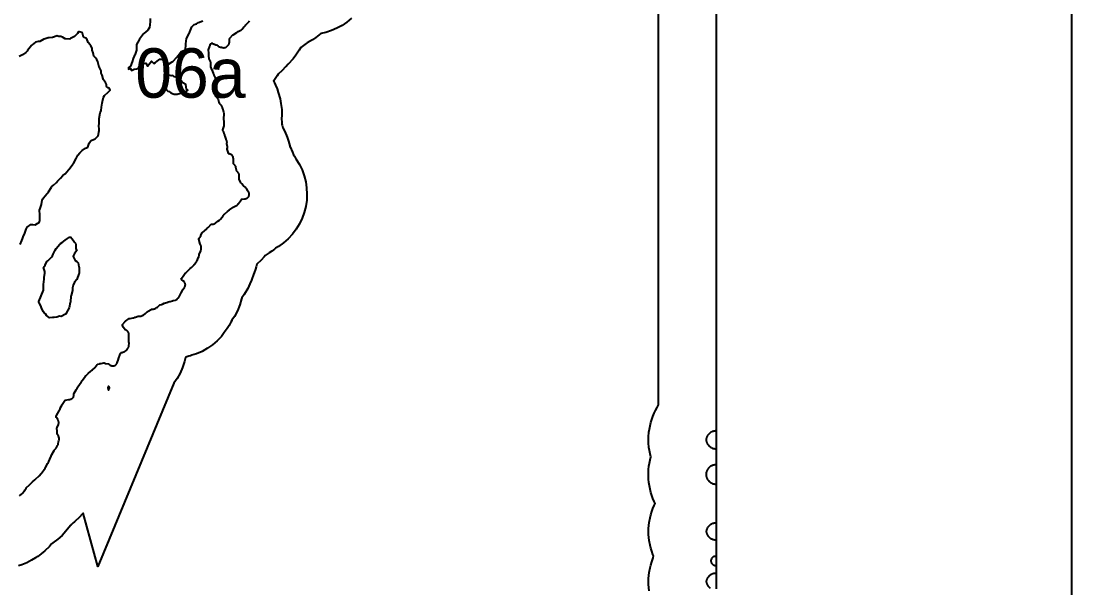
# Model space of a CAD drawing. Header units: millimetres. Extents: x 0 to 600, y 0 to 900.
# Drawn here: x 472.4 to 600, y 128.4 to 197.2 of the extents above; entities that cross this region are included whole.
import ezdxf
from ezdxf.enums import TextEntityAlignment as Align

# ---------------------------------------------------------------- set-up
doc = ezdxf.new("R2010")
doc.units = ezdxf.units.MM
for name, color, linetype in [('CORTE', 1, 'Continuous'), ('GRABADO', 5, 'Continuous'), ('HOJA', 8, 'Continuous')]:
    doc.layers.add(name, color=color, linetype=linetype)

msp = doc.modelspace()

# ---------------------------------------------------------------- linework, layer by layer
at = {"layer": 'CORTE'}
for points in [[(556.82, 368.69), (556.82, 137.13), (556.82, 136.65), (556.82, 132.47), (556.82, 129.41), (556.82, 128.27)], [(548.68, 128.05), (548.6, 128.79), (548.6, 129.53), (548.68, 130.27), (548.79, 130.83), (548.87, 131.17), (548.99, 131.55), (549.12, 131.93), (549.17, 132.04), (549.17, 132.05), (549.19, 132.3), (549.12, 132.46), (548.99, 132.84), (548.87, 133.23), (548.79, 133.58), (548.67, 134.14), (548.6, 134.87), (548.6, 135.62), (548.67, 136.35), (548.79, 136.91), (548.87, 137.26), (548.99, 137.65), (549.12, 138.03), (549.28, 138.4), (549.39, 138.63), (549.28, 138.86), (549.12, 139.23), (548.99, 139.61), (548.87, 139.99), (548.78, 140.38), (548.7, 140.77), (548.64, 141.17), (548.6, 141.57), (548.58, 141.96), (548.58, 142.36), (548.6, 142.75), (548.64, 143.15), (548.7, 143.55), (548.78, 143.94), (548.87, 144.31), (548.78, 144.67), (548.7, 145.06), (548.64, 145.42), (548.59, 145.99), (548.59, 146.73), (548.64, 147.3), (548.7, 147.66), (548.78, 148.06), (548.87, 148.45), (548.99, 148.83), (549.12, 149.21), (549.28, 149.58), (549.45, 149.94), (549.64, 150.29), (549.82, 150.61), (549.82, 154.18), (549.82, 159.11), (549.82, 159.69), (549.82, 242.72)], [(512.54, 197.53), (511.99, 197.07), (511.39, 196.66), (510.77, 196.31), (510.11, 196.02), (509.42, 195.8), (508.8, 195.66), (508.21, 195.2), (507.79, 194.9), (507.17, 194.53), (507.04, 194.47), (506.7, 194.21), (506.37, 193.99), (506.19, 193.65), (505.8, 193.05), (505.45, 192.62), (504.86, 191.94), (504.56, 191.64), (504.54, 191.61), (504.13, 191.17), (503.63, 190.73), (503.52, 190.53), (503.11, 189.95), (503.08, 189.92), (503.2, 189.67), (503.33, 189.39), (503.5, 188.95), (503.65, 188.51), (503.86, 187.76), (503.98, 187.2), (504.07, 186.45), (504.08, 185.87), (504.07, 185.69), (504.06, 185.39), (504.09, 184.84), (504.09, 184.69), (504.14, 184.54), (504.22, 184.22), (504.45, 183.8), (504.74, 183.1), (504.89, 182.61), (505.05, 182.03), (505.07, 181.92), (505.08, 181.91), (505.37, 181.27), (505.48, 180.96), (505.6, 180.8), (505.8, 180.46), (506.22, 179.78), (506.54, 179.11), (506.79, 178.41), (506.98, 177.68), (507.09, 176.93), (507.13, 176.18), (507.1, 175.43), (506.98, 174.68), (506.8, 173.95), (506.54, 173.25), (506.22, 172.57), (505.82, 171.92), (505.37, 171.32), (504.86, 170.77), (504.3, 170.27), (503.69, 169.83), (503.31, 169.61), (503.18, 169.5), (502.88, 169.27), (502.56, 169.04), (502.19, 168.81), (502.07, 168.73), (501.95, 168.59), (501.56, 168.15), (501.06, 167.7), (500.97, 167.37), (500.87, 167.07), (500.62, 166.32), (500.5, 165.98), (500.4, 165.75), (500.21, 165.28), (499.94, 164.71), (499.52, 164.02), (499.21, 163.61), (499.18, 163.48), (498.98, 162.74), (498.69, 162.03), (498.34, 161.35), (498.03, 160.89), (498, 160.84), (497.9, 160.65), (497.69, 160.25), (497.44, 159.87), (497.09, 159.37), (496.74, 158.92), (496.22, 158.38), (495.66, 157.89), (495.05, 157.47), (494.4, 157.1), (493.72, 156.8), (493.17, 156.62), (493, 156.57), (492.81, 156.51), (492.53, 156.44), (492.48, 156.41), (492.37, 156.34), (492.26, 155.85), (492.03, 155.14), (491.74, 154.46), (491.37, 153.8), (490.98, 153.24), (481.75, 130.98), (479.95, 137.45), (479.85, 137.34), (479.5, 136.97), (478.96, 136.47), (478.91, 136.42), (478.77, 136.29), (478.51, 136.06), (478.48, 136.04), (478.42, 135.95), (477.87, 135.27), (477.4, 134.76), (476.88, 134.31), (476.28, 133.86), (476.14, 133.76), (475.86, 133.43), (475.31, 132.89), (474.85, 132.51), (474.45, 132.22), (474.17, 132.04), (473.7, 131.75), (473.12, 131.45), (472.51, 131.21), (472.12, 131.08)], [(488.1, 197.51), (488.09, 197.12), (488.04, 196.73), (488.03, 196.41), (487.8, 196.06), (487.32, 195.69), (487.28, 195.62), (486.82, 195), (486.76, 194.92), (486.43, 194.33), (486.44, 193.92), (486.45, 193.64), (486.24, 193.05), (486.17, 192.93), (486.03, 192.66), (485.91, 192.24), (485.71, 191.7), (485.47, 191.53), (485.47, 191.35), (485.68, 191.45), (485.83, 191.18), (486.15, 191.33), (486.47, 191.37), (486.65, 191.44), (486.78, 191.62), (487.18, 192.02), (487.58, 192.08), (487.76, 191.71), (488.25, 192.3), (488.56, 192.05), (488.74, 192.16), (488.94, 192.33), (489.29, 192.58), (489.48, 192.55), (489.83, 192.44), (489.95, 192.47), (490.09, 192.3), (490.17, 192.01), (490.34, 191.97), (490.76, 192.23), (490.83, 192.29), (490.89, 192.33), (491.34, 192.8), (491.48, 193.01), (491.88, 193.48), (492.37, 193.71), (492.43, 194.35), (492.42, 194.42), (492.5, 195.07), (492.82, 195.67), (492.87, 195.77), (492.9, 195.86), (493.17, 196.48), (493.45, 196.78), (493.72, 196.85), (493.98, 197.02), (494.51, 197.2)], [(472.3, 170.08), (472.51, 170.55), (472.6, 170.76), (472.67, 170.98), (472.89, 171.46), (473.03, 171.91), (473.15, 172.17), (473.6, 172.5), (473.86, 172.5), (474.13, 172.46), (474.46, 172.65), (474.61, 172.74), (474.67, 172.85), (474.7, 172.96), (474.7, 173.51), (474.7, 173.65), (474.65, 174.22), (474.76, 174.45), (474.89, 174.92), (474.98, 175.43), (475.05, 175.63), (475.13, 175.74), (475.57, 176.23), (475.66, 176.32), (475.66, 176.33), (475.75, 176.47), (476.13, 177.03), (476.18, 177.1), (476.36, 177.28), (476.71, 177.6), (476.85, 177.74), (477.23, 178.1), (477.48, 178.43), (477.76, 178.64), (478.18, 179.12), (478.27, 179.23), (478.72, 179.81), (478.79, 179.9), (479.1, 180.49), (479.31, 180.91), (479.56, 181.21), (479.85, 181.47), (480.26, 181.75), (480.38, 181.82), (480.54, 181.9), (480.71, 182.36), (480.85, 182.59), (480.9, 182.64), (480.95, 182.67), (481.42, 182.91), (481.8, 183.27), (481.89, 183.92), (481.9, 183.94), (481.88, 184.59), (481.89, 184.64), (481.91, 185.19), (481.92, 185.33), (481.92, 185.34), (482.02, 186.04), (482.13, 186.33), (482.21, 186.72), (482.29, 187.22), (482.32, 187.42), (482.44, 187.93), (482.56, 188.15), (482.98, 188.56), (483.23, 188.81), (483.17, 189), (482.99, 189.08), (482.81, 189.25), (482.79, 189.47), (482.67, 189.74), (482.45, 190.04), (482.41, 190.11), (482.39, 190.16), (482.26, 190.62), (482.17, 190.86), (482.13, 191.14), (481.93, 191.56), (481.93, 191.57), (481.92, 191.59), (481.78, 192.07), (481.74, 192.24), (481.62, 192.52), (481.41, 192.75), (481.34, 192.83), (481.28, 192.93), (481.17, 193.34), (481.05, 193.64), (481.04, 193.86), (480.88, 194.2), (480.84, 194.25), (480.81, 194.31), (480.56, 194.59), (480.4, 195.01), (480.39, 195.04), (480.37, 195.05), (480.02, 195.23), (479.87, 195.72), (479.86, 195.76), (479.85, 195.78), (479.54, 195.88), (479.41, 195.86), (479.26, 195.69), (478.9, 195.31), (478.42, 195.05), (478.35, 194.99), (477.86, 195.04), (477.79, 195.02), (477.44, 195.24), (477.27, 195.31), (477.01, 195.31), (476.76, 195.38), (476.5, 195.28), (476.26, 195.18), (475.85, 195.14), (475.73, 195.13), (475.23, 195), (475.22, 194.99), (475.17, 194.98), (474.69, 194.71), (474.49, 194.72), (474.18, 194.63), (473.78, 194.29), (473.68, 194.21), (473.22, 193.61), (473.15, 193.54), (472.99, 193.38), (472.62, 193.07), (472.21, 192.89)]]:
    msp.add_lwpolyline(points, dxfattribs=at)
msp.add_lwpolyline([(491.5, 188.34), (491.9, 188.43), (492.17, 188.53), (492.41, 188.6), (492.66, 188.79), (492.5, 188.92), (492.43, 189.47), (492.42, 189.48), (492.41, 189.49), (492.05, 189.67), (491.87, 189.92), (491.78, 189.98), (491.55, 190.12), (491.43, 190.25), (491.36, 190.34), (491.06, 190.4), (490.86, 190.56), (490.66, 190.52), (490.37, 190.62), (490.08, 190.39), (489.88, 190.32), (489.79, 190.16), (489.78, 190), (489.67, 189.5), (489.76, 189.36), (489.89, 189.18), (490.02, 188.99), (490.08, 188.84), (490.25, 188.68), (490.39, 188.64), (490.61, 188.46), (490.9, 188.36), (491, 188.32), (491.39, 188.31), (491.5, 188.34)], close=True, dxfattribs=at)
at = {"layer": 'GRABADO'}
for points in [[(556.82, 252.8), (556.82, 159.69), (556.82, 159.11), (556.82, 154.18), (556.82, 150.56), (556.82, 149.21), (556.82, 149.06), (556.82, 147.44), (556.72, 147.44), (556.66, 147.43), (556.61, 147.43), (556.6, 147.43), (556.6, 147.43), (556.59, 147.43), (556.55, 147.42), (556.49, 147.41), (556.44, 147.39), (556.38, 147.38), (556.33, 147.36), (556.28, 147.34), (556.22, 147.31), (556.17, 147.28), (556.12, 147.26), (556.08, 147.22), (556.03, 147.19), (555.98, 147.15), (555.94, 147.11), (555.9, 147.07), (555.86, 147.03), (555.83, 146.99), (555.79, 146.94), (555.76, 146.89), (555.73, 146.84), (555.7, 146.79), (555.68, 146.74), (555.66, 146.69), (555.64, 146.63), (555.62, 146.58), (555.61, 146.52), (555.6, 146.47), (555.59, 146.45), (555.59, 146.39), (555.59, 146.34), (555.59, 146.28), (555.6, 146.26), (555.61, 146.21), (555.62, 146.15), (555.64, 146.09), (555.66, 146.04), (555.68, 145.99), (555.7, 145.94), (555.73, 145.88), (555.76, 145.84), (555.79, 145.79), (555.83, 145.74), (555.86, 145.7), (555.9, 145.65), (555.94, 145.61), (555.98, 145.58), (556.03, 145.54), (556.08, 145.5), (556.12, 145.47), (556.17, 145.44), (556.22, 145.42), (556.28, 145.39), (556.33, 145.37), (556.38, 145.35), (556.44, 145.33), (556.49, 145.32), (556.55, 145.31), (556.61, 145.3), (556.66, 145.29), (556.72, 145.29), (556.82, 145.29), (556.82, 143.32), (556.72, 143.32), (556.66, 143.32), (556.61, 143.31), (556.55, 143.3), (556.49, 143.29), (556.44, 143.28), (556.38, 143.26), (556.33, 143.24), (556.28, 143.22), (556.22, 143.2), (556.17, 143.17), (556.12, 143.14), (556.08, 143.11), (556.03, 143.07), (555.98, 143.04), (555.94, 143), (555.9, 142.96), (555.86, 142.91), (555.83, 142.87), (555.79, 142.82), (555.76, 142.78), (555.73, 142.73), (555.7, 142.68), (555.68, 142.62), (555.66, 142.57), (555.64, 142.52), (555.62, 142.46), (555.61, 142.41), (555.6, 142.35), (555.59, 142.29), (555.58, 142.24), (555.58, 142.19), (555.58, 142.13), (555.58, 142.09), (555.59, 142.03), (555.6, 141.97), (555.61, 141.92), (555.62, 141.86), (555.64, 141.8), (555.66, 141.75), (555.68, 141.7), (555.7, 141.65), (555.73, 141.59), (555.76, 141.55), (555.79, 141.5), (555.83, 141.45), (555.86, 141.41), (555.9, 141.36), (555.94, 141.32), (555.98, 141.29), (556.03, 141.25), (556.08, 141.21), (556.12, 141.18), (556.17, 141.15), (556.22, 141.13), (556.28, 141.1), (556.33, 141.08), (556.38, 141.06), (556.44, 141.04), (556.49, 141.03), (556.55, 141.02), (556.61, 141.01), (556.66, 141), (556.72, 141), (556.82, 141), (556.82, 136.25), (556.72, 136.25), (556.66, 136.25), (556.61, 136.25), (556.55, 136.24), (556.49, 136.23), (556.44, 136.21), (556.38, 136.2), (556.33, 136.18), (556.28, 136.15), (556.22, 136.13), (556.17, 136.1), (556.12, 136.07), (556.08, 136.04), (556.03, 136.01), (555.98, 135.97), (555.94, 135.93), (555.9, 135.89), (555.86, 135.85), (555.83, 135.8), (555.79, 135.76), (555.76, 135.71), (555.73, 135.66), (555.7, 135.61), (555.68, 135.56), (555.66, 135.51), (555.64, 135.45), (555.62, 135.4), (555.62, 135.38), (555.61, 135.33), (555.6, 135.27), (555.6, 135.22), (555.61, 135.16), (555.62, 135.11), (555.62, 135.09), (555.64, 135.04), (555.66, 134.98), (555.68, 134.93), (555.7, 134.88), (555.73, 134.83), (555.76, 134.78), (555.79, 134.73), (555.83, 134.69), (555.86, 134.64), (555.9, 134.6), (555.94, 134.56), (555.98, 134.52), (556.03, 134.48), (556.08, 134.45), (556.12, 134.42), (556.17, 134.39), (556.22, 134.36), (556.28, 134.34), (556.33, 134.31), (556.38, 134.29), (556.44, 134.28), (556.49, 134.26), (556.55, 134.25), (556.61, 134.24), (556.66, 134.24), (556.72, 134.24), (556.82, 134.24), (556.82, 132.22), (556.72, 132.22), (556.69, 132.22), (556.64, 132.22), (556.58, 132.21), (556.53, 132.19), (556.48, 132.17), (556.43, 132.15), (556.39, 132.12), (556.35, 132.08), (556.31, 132.04), (556.28, 132), (556.25, 131.96), (556.22, 131.91), (556.2, 131.86), (556.18, 131.81), (556.17, 131.76), (556.17, 131.7), (556.17, 131.65), (556.17, 131.59), (556.18, 131.54), (556.2, 131.49), (556.22, 131.44), (556.25, 131.39), (556.28, 131.35), (556.31, 131.31), (556.35, 131.27), (556.39, 131.23), (556.43, 131.21), (556.48, 131.18), (556.53, 131.16), (556.58, 131.14), (556.64, 131.13), (556.69, 131.13), (556.72, 131.13), (556.82, 131.13), (556.82, 130.16), (556.72, 130.16), (556.66, 130.16), (556.61, 130.15), (556.55, 130.14), (556.49, 130.13), (556.44, 130.12), (556.38, 130.1), (556.33, 130.08), (556.28, 130.06), (556.22, 130.03), (556.17, 130.01), (556.12, 129.98), (556.08, 129.95), (556.03, 129.91), (555.98, 129.88), (555.94, 129.84), (555.9, 129.8), (555.86, 129.75), (555.83, 129.71), (555.79, 129.66), (555.76, 129.61), (555.73, 129.57), (555.7, 129.51), (555.68, 129.46), (555.66, 129.41), (555.64, 129.36), (555.62, 129.3), (555.62, 129.3), (555.61, 129.24), (555.6, 129.19), (555.6, 129.14), (555.61, 129.08), (555.62, 129.03), (555.62, 129.02), (555.64, 128.97), (555.66, 128.92), (555.68, 128.86), (555.7, 128.81), (555.73, 128.76), (555.76, 128.71), (555.79, 128.66), (555.83, 128.62), (555.86, 128.57), (555.9, 128.53), (555.94, 128.49), (555.98, 128.45), (556.03, 128.41), (556.08, 128.38)], [(472.23, 139.57), (472.47, 139.76), (472.52, 139.8), (472.57, 139.85), (472.85, 140.19), (472.89, 140.25), (473.03, 140.48), (473.04, 140.5), (473.06, 140.52), (473.46, 140.92), (473.46, 140.92), (473.56, 141.03), (473.58, 141.04), (473.83, 141.27), (474.1, 141.51), (474.22, 141.62), (474.23, 141.62), (474.59, 141.96), (474.64, 142.01), (474.87, 142.29), (474.9, 142.32), (475.13, 142.64), (475.14, 142.65), (475.37, 142.94), (475.4, 143), (475.44, 143.05), (475.64, 143.49), (475.66, 143.53), (475.74, 143.65), (475.76, 143.69), (475.78, 143.72), (475.91, 144.03), (475.92, 144.04), (476.07, 144.36), (476.08, 144.39), (476.16, 144.57), (476.18, 144.6), (476.43, 145.06), (476.44, 145.08), (476.45, 145.1), (476.67, 145.37), (476.72, 145.43), (476.86, 145.66), (476.89, 145.71), (476.91, 145.76), (476.92, 145.82), (476.93, 145.87), (476.97, 146.11), (476.97, 146.13), (476.98, 146.14), (477.02, 146.29), (477.04, 146.35), (477.05, 146.4), (477.05, 146.46), (477.05, 146.52), (477.04, 146.58), (477.01, 146.69), (477, 146.74), (476.98, 146.79), (476.96, 146.84), (476.93, 146.89), (476.8, 147.07), (476.78, 147.1), (476.79, 147.15), (476.8, 147.22), (476.8, 147.29), (476.8, 147.36), (476.77, 147.8), (476.77, 147.83), (476.79, 147.86), (476.93, 148.14), (476.96, 148.19), (476.98, 148.25), (476.99, 148.3), (477, 148.36), (477.01, 148.42), (477.01, 148.47), (477, 148.53), (476.99, 148.59), (476.97, 148.65), (476.95, 148.7), (476.93, 148.75), (476.9, 148.8), (476.87, 148.85), (476.71, 149.06), (476.69, 149.08), (476.69, 149.1), (476.67, 149.14), (476.67, 149.18), (476.66, 149.23), (476.69, 149.27), (476.72, 149.31), (477.07, 149.87), (477.09, 149.91), (477.11, 149.95), (477.13, 150), (477.21, 150.25), (477.22, 150.27), (477.22, 150.28), (477.4, 150.62), (477.42, 150.65), (477.74, 151.13), (477.76, 151.17), (477.8, 151.18), (478.23, 151.27), (478.26, 151.27), (478.28, 151.27), (478.33, 151.27), (478.39, 151.28), (478.44, 151.29), (478.49, 151.31), (478.54, 151.33), (478.59, 151.36), (478.64, 151.39), (478.68, 151.43), (478.71, 151.47), (478.75, 151.51), (478.78, 151.56), (478.8, 151.61), (478.82, 151.66), (478.83, 151.71), (478.84, 151.77), (478.84, 151.82), (478.84, 151.97), (478.85, 152), (478.86, 152.03), (479.11, 152.45), (479.11, 152.46), (479.26, 152.69), (479.29, 152.74), (479.3, 152.77), (479.31, 152.79), (479.32, 152.81), (479.73, 153.35), (479.76, 153.39), (479.78, 153.43), (479.81, 153.48), (479.82, 153.53), (479.83, 153.55), (479.85, 153.57), (480.25, 154.1), (480.26, 154.12), (480.28, 154.13), (480.37, 154.21), (480.37, 154.22), (480.55, 154.37), (480.58, 154.4), (480.88, 154.69), (480.9, 154.7), (480.91, 154.71), (481.03, 154.8), (481.1, 154.85), (481.37, 155.09), (481.41, 155.13), (481.44, 155.17), (481.68, 155.49), (481.71, 155.52), (481.74, 155.53), (481.95, 155.6), (481.98, 155.61), (482.02, 155.61), (482.07, 155.61), (482.11, 155.61), (482.16, 155.62), (482.48, 155.69), (482.52, 155.7), (482.56, 155.68), (482.61, 155.65), (482.66, 155.64), (482.72, 155.63), (483.03, 155.57), (483.06, 155.57), (483.08, 155.55), (483.09, 155.55), (483.1, 155.55), (483.13, 155.53), (483.15, 155.51), (483.17, 155.49), (483.18, 155.48), (483.22, 155.45), (483.26, 155.42), (483.31, 155.39), (483.36, 155.37), (483.4, 155.35), (483.46, 155.34), (483.51, 155.33), (483.56, 155.33), (483.61, 155.33), (483.67, 155.34), (483.72, 155.35), (483.77, 155.37), (483.79, 155.38), (483.84, 155.4), (483.88, 155.42), (483.93, 155.46), (483.96, 155.49), (484, 155.53), (484.03, 155.57), (484.06, 155.62), (484.08, 155.66), (484.1, 155.72), (484.25, 156.17), (484.26, 156.18), (484.47, 156.75), (484.49, 156.79), (484.5, 156.83), (484.51, 156.88), (484.53, 156.91), (484.54, 156.92), (484.56, 156.94), (484.59, 156.95), (484.63, 156.96), (484.68, 156.98), (484.97, 157.09), (485.01, 157.11), (485.05, 157.13), (485.1, 157.16), (485.13, 157.19), (485.17, 157.22), (485.36, 157.43), (485.4, 157.47), (485.43, 157.51), (485.45, 157.56), (485.47, 157.61), (485.49, 157.66), (485.5, 157.72), (485.51, 157.77), (485.53, 158.08), (485.53, 158.15), (485.52, 158.21), (485.52, 158.23), (485.52, 158.25), (485.52, 158.72), (485.52, 158.78), (485.51, 158.83), (485.49, 158.89), (485.48, 158.92), (485.49, 158.96), (485.51, 159.07), (485.51, 159.13), (485.51, 159.18), (485.51, 159.23), (485.5, 159.29), (485.48, 159.34), (485.47, 159.39), (485.44, 159.43), (485.41, 159.48), (485.38, 159.52), (485.34, 159.56), (485.3, 159.59), (485.26, 159.63), (485.21, 159.65), (485.16, 159.67), (485.11, 159.69), (485.08, 159.7), (485.06, 159.73), (484.87, 159.98), (484.85, 160), (484.84, 160.02), (484.72, 160.27), (484.7, 160.33), (484.74, 160.38), (485.06, 160.73), (485.08, 160.75), (485.1, 160.76), (485.56, 161.07), (485.59, 161.08), (485.6, 161.09), (485.63, 161.1), (485.64, 161.1), (485.66, 161.1), (486.02, 161.15), (486.07, 161.16), (486.12, 161.18), (486.16, 161.2), (486.2, 161.22), (486.25, 161.24), (486.25, 161.25), (486.28, 161.26), (486.3, 161.27), (486.66, 161.36), (486.68, 161.37), (486.71, 161.37), (486.82, 161.37), (486.87, 161.37), (486.92, 161.38), (486.97, 161.39), (487.09, 161.42), (487.14, 161.44), (487.18, 161.45), (487.22, 161.48), (487.27, 161.51), (487.53, 161.69), (487.57, 161.72), (487.6, 161.76), (487.63, 161.79), (487.66, 161.83), (487.69, 161.87), (487.72, 161.89), (487.77, 161.91), (487.82, 161.93), (487.87, 161.96), (488.21, 162.19), (488.24, 162.21), (488.27, 162.21), (488.5, 162.24), (488.55, 162.25), (488.6, 162.26), (488.64, 162.28), (488.69, 162.3), (488.72, 162.32), (488.77, 162.35), (488.91, 162.44), (488.97, 162.48), (489.25, 162.72), (489.27, 162.74), (489.3, 162.75), (489.49, 162.8), (489.54, 162.82), (489.59, 162.84), (489.79, 162.94), (489.8, 162.95), (489.82, 162.96), (490.24, 163.08), (490.29, 163.1), (490.32, 163.11), (490.34, 163.11), (490.49, 163.16), (490.53, 163.17), (490.8, 163.23), (490.85, 163.24), (490.91, 163.26), (490.91, 163.26), (490.94, 163.27), (491.16, 163.33), (491.22, 163.35), (491.26, 163.37), (491.31, 163.39), (491.36, 163.43), (491.4, 163.46), (491.43, 163.5), (491.47, 163.54), (491.64, 163.79), (491.67, 163.83), (491.69, 163.87), (491.85, 164.2), (491.86, 164.21), (492.01, 164.5), (492.04, 164.55), (492.26, 164.85), (492.29, 164.9), (492.32, 164.95), (492.34, 165), (492.35, 165.05), (492.36, 165.1), (492.37, 165.16), (492.37, 165.22), (492.36, 165.27), (492.35, 165.32), (492.33, 165.38), (492.31, 165.43), (492.28, 165.48), (492.24, 165.52), (492.21, 165.56), (492.16, 165.6), (491.91, 165.81), (491.85, 165.86), (491.89, 165.93), (492.18, 166.34), (492.19, 166.36), (492.35, 166.59), (492.34, 166.6), (492.41, 166.65), (492.45, 166.69), (492.9, 167.13), (492.94, 167.16), (493.11, 167.29), (493.16, 167.32), (493.2, 167.36), (493.43, 167.61), (493.44, 167.63), (493.7, 167.93), (493.73, 167.98), (493.77, 168.03), (493.79, 168.08), (493.94, 168.46), (493.95, 168.46), (494, 168.59), (494.02, 168.65), (494.04, 168.7), (494.05, 168.76), (494.05, 168.8), (494.05, 168.82), (494.06, 168.84), (494.24, 169.3), (494.25, 169.34), (494.26, 169.39), (494.27, 169.44), (494.3, 169.64), (494.3, 169.69), (494.3, 169.74), (494.29, 169.8), (494.28, 169.85), (494.27, 169.9), (494.25, 169.94), (494.22, 169.99), (494.21, 170.01), (494.2, 170.03), (494.13, 170.25), (494.12, 170.28), (494.01, 170.71), (494.01, 170.75), (494.02, 170.78), (494.23, 171.14), (494.24, 171.16), (494.39, 171.45), (494.4, 171.47), (494.42, 171.49), (494.47, 171.55), (494.49, 171.56), (494.5, 171.58), (494.62, 171.67), (494.65, 171.7), (494.98, 171.99), (495.03, 172.04), (495.13, 172.16), (495.16, 172.19), (495.52, 172.52), (495.56, 172.55), (495.61, 172.54), (495.67, 172.54), (495.72, 172.54), (495.78, 172.55), (495.83, 172.57), (495.88, 172.59), (495.93, 172.61), (495.98, 172.64), (496.04, 172.69), (496.08, 172.71), (496.27, 172.87), (496.3, 172.89), (496.5, 173.03), (496.55, 173.06), (496.59, 173.1), (496.63, 173.14), (496.95, 173.54), (496.98, 173.58), (497.08, 173.72), (497.09, 173.74), (497.11, 173.76), (497.52, 174.13), (497.54, 174.15), (497.62, 174.21), (497.64, 174.22), (497.71, 174.27), (497.71, 174.27), (498.14, 174.57), (498.18, 174.59), (498.51, 174.76), (498.56, 174.79), (498.65, 174.85), (498.7, 174.88), (498.72, 174.9), (498.76, 174.94), (498.8, 174.98), (498.84, 175.03), (499.17, 175.54), (499.2, 175.58), (499.25, 175.58), (499.55, 175.6), (499.61, 175.61), (499.66, 175.62), (499.72, 175.64), (499.76, 175.66), (499.78, 175.66), (499.83, 175.69), (499.87, 175.71), (499.92, 175.74), (499.96, 175.78), (500, 175.82), (500.03, 175.86), (500.06, 175.91), (500.08, 175.96), (500.1, 176.01), (500.11, 176.06), (500.12, 176.12), (500.12, 176.17), (500.12, 176.23), (500.11, 176.28), (500.1, 176.33), (500.08, 176.39), (500.06, 176.44), (500.03, 176.48), (499.99, 176.53), (499.95, 176.57), (499.95, 176.58), (499.94, 176.59), (499.8, 176.87), (499.77, 176.92), (499.73, 176.96), (499.69, 177.01), (499.65, 177.04), (499.6, 177.08), (499.42, 177.19), (499.4, 177.21), (499.38, 177.23), (499.22, 177.44), (499.18, 177.49), (499.15, 177.52), (499.13, 177.55), (499.11, 177.57), (499.07, 177.63), (499.06, 177.64), (499.05, 177.66), (498.9, 177.96), (498.89, 178), (498.89, 178.03), (498.92, 178.32), (498.92, 178.38), (498.92, 178.43), (498.92, 178.49), (498.91, 178.54), (498.9, 178.59), (498.88, 178.64), (498.86, 178.69), (498.83, 178.73), (498.8, 178.77), (498.77, 178.81), (498.68, 178.9), (498.65, 178.93), (498.63, 178.95), (498.61, 178.97), (498.6, 179), (498.59, 179.04), (498.58, 179.07), (498.51, 179.41), (498.5, 179.47), (498.48, 179.52), (498.45, 179.57), (498.43, 179.61), (498.4, 179.65), (498.37, 179.69), (498.34, 179.73), (498.3, 179.77), (498.24, 179.81), (498.2, 179.84), (498.21, 179.89), (498.23, 180.33), (498.23, 180.38), (498.23, 180.43), (498.22, 180.48), (498.2, 180.53), (498.19, 180.56), (498.17, 180.65), (498.16, 180.71), (498.13, 180.76), (498.11, 180.8), (498.08, 180.85), (498.04, 180.89), (498, 180.93), (497.96, 180.96), (497.91, 180.99), (497.86, 181.02), (497.81, 181.04), (497.76, 181.05), (497.67, 181.07), (497.64, 181.08), (497.63, 181.09), (497.62, 181.09), (497.6, 181.11), (497.59, 181.15), (497.46, 181.62), (497.45, 181.65), (497.45, 181.68), (497.47, 181.78), (497.47, 181.85), (497.47, 181.92), (497.42, 182.28), (497.42, 182.3), (497.42, 182.32), (497.42, 182.4), (497.43, 182.45), (497.43, 182.51), (497.42, 182.56), (497.41, 182.61), (497.39, 182.66), (497.32, 182.83), (497.32, 182.84), (497.19, 183.2), (497.19, 183.22), (497.18, 183.24), (497.17, 183.28), (497.16, 183.33), (497.15, 183.38), (497.09, 183.54), (497.07, 183.58), (497.05, 183.67), (497.04, 183.72), (497.02, 183.77), (496.99, 183.81), (496.97, 183.86), (496.95, 183.87), (496.92, 183.92), (496.93, 183.97), (497.07, 184.45), (497.08, 184.52), (497.09, 184.54), (497.09, 184.6), (497.09, 184.66), (497.08, 184.97), (497.07, 184.99), (497.05, 185.27), (497.05, 185.29), (497.05, 185.3), (497.06, 185.34), (497.06, 185.38), (497.08, 185.9), (497.08, 185.92), (497.08, 185.98), (497.07, 186.03), (497.06, 186.09), (496.95, 186.47), (496.93, 186.54), (496.88, 186.66), (496.86, 186.7), (496.78, 186.86), (496.75, 186.92), (496.71, 186.97), (496.6, 187.11), (496.54, 187.17), (496.49, 187.22), (496.46, 187.25), (496.46, 187.3), (496.46, 187.3), (496.46, 187.37), (496.45, 187.42), (496.44, 187.48), (496.39, 187.63), (496.38, 187.68), (496.36, 187.72), (496.33, 187.76), (496.3, 187.81), (496.27, 187.84), (496.23, 187.88), (496.06, 188.03), (496.04, 188.06), (496.03, 188.08), (496.03, 188.08), (495.89, 188.59), (495.89, 188.59), (495.84, 188.76), (495.83, 188.8), (495.84, 188.83), (496.03, 189.43), (496.04, 189.49), (496.05, 189.55), (496.05, 189.6), (496.05, 190.08), (496.05, 190.14), (496.04, 190.19), (496.02, 190.24), (496.01, 190.29), (495.87, 190.61), (495.86, 190.64), (495.8, 190.82), (495.78, 190.88), (495.69, 191.08), (495.53, 191.44), (495.5, 191.5), (495.49, 191.51), (495.49, 191.54), (495.48, 191.56), (495.48, 191.58), (495.46, 192.13), (495.45, 192.19), (495.44, 192.25), (495.43, 192.3), (495.4, 192.35), (495.28, 192.6), (495.27, 192.63), (495.27, 192.65), (495.23, 192.94), (495.23, 192.96), (495.23, 192.98), (495.24, 193.22), (495.24, 193.27), (495.23, 193.32), (495.22, 193.36), (495.17, 193.63), (495.16, 193.66), (495.17, 193.7), (495.36, 194.13), (495.38, 194.19), (495.39, 194.24), (495.4, 194.3), (495.4, 194.34), (495.41, 194.39), (495.44, 194.42), (495.53, 194.48), (495.56, 194.51), (495.61, 194.5), (495.63, 194.5), (495.66, 194.49), (495.68, 194.48), (495.8, 194.42), (495.83, 194.41), (495.84, 194.4), (495.89, 194.37), (495.94, 194.35), (496, 194.33), (496.05, 194.32), (496.11, 194.31), (496.13, 194.31), (496.16, 194.29), (496.35, 194.14), (496.4, 194.11), (496.44, 194.08), (496.49, 194.06), (496.55, 194.04), (496.61, 194.02), (496.68, 194), (496.74, 194), (496.82, 193.99), (496.84, 193.99), (496.86, 193.99), (496.91, 193.97), (496.96, 193.96), (497.02, 193.95), (497.07, 193.95), (497.12, 193.96), (497.17, 193.97), (497.23, 193.98), (497.28, 194), (497.32, 194.03), (497.37, 194.06), (497.41, 194.09), (497.5, 194.17), (497.54, 194.21), (497.57, 194.25), (497.6, 194.29), (497.63, 194.33), (497.65, 194.38), (497.65, 194.39), (497.67, 194.43), (497.69, 194.47), (497.7, 194.52), (497.71, 194.57), (497.72, 194.62), (497.74, 195.04), (497.75, 195.08), (497.77, 195.11), (498.13, 195.5), (498.15, 195.52), (498.17, 195.53), (498.61, 195.8), (498.62, 195.81), (498.64, 195.82), (498.7, 195.87), (498.74, 195.9), (498.76, 195.92), (498.79, 195.93), (499.09, 196.08), (499.14, 196.11), (499.19, 196.14), (499.23, 196.18), (499.27, 196.22), (499.48, 196.47), (499.49, 196.49), (499.5, 196.5), (499.68, 196.66), (499.73, 196.71), (500.08, 197.11), (500.11, 197.15), (500.14, 197.2)]]:
    msp.add_lwpolyline(points, dxfattribs=at)
for points in [[(475.13, 164.51), (475.15, 165.18), (475.15, 165.23), (475.22, 165.88), (475.25, 166.06), (475.3, 166.57), (475.31, 166.81), (475.14, 167.27), (475.34, 167.58), (475.57, 168.01), (475.67, 168.08), (475.84, 168.25), (476.18, 168.58), (476.25, 168.69), (476.32, 168.88), (476.57, 169.39), (476.7, 169.57), (477.14, 170.09), (477.23, 170.19), (477.4, 170.32), (477.76, 170.6), (478.07, 170.8), (478.31, 170.95), (478.47, 170.96), (478.6, 170.78), (478.77, 170.59), (478.91, 170.34), (479.05, 170.25), (479.07, 170.05), (479.06, 169.54), (479.2, 169.35), (478.92, 168.97), (478.76, 168.65), (478.81, 168.53), (478.92, 168.27), (479, 168.14), (479.2, 168.02), (479.34, 167.85), (479.45, 167.35), (479.46, 167.29), (479.46, 167.27), (479.46, 166.58), (479.46, 166.55), (479.45, 166.52), (479.21, 165.84), (478.91, 165.51), (478.74, 165.15), (478.66, 164.81), (478.65, 164.47), (478.49, 163.89), (478.46, 163.78), (478.41, 163.1), (478.41, 163.09), (478.4, 163.04), (478.26, 162.38), (477.91, 161.72), (477.89, 161.67), (477.85, 161.62), (477.82, 161.61), (477.29, 161.32), (477.1, 161.37), (476.78, 161.24), (476.45, 161.21), (476.24, 161.22), (475.87, 161.17), (475.67, 161.32), (475.5, 161.45), (475.38, 161.66), (475.23, 161.77), (475.13, 161.89), (474.99, 162.2), (474.92, 162.37), (474.81, 162.64), (474.62, 163), (474.57, 163.01), (474.58, 163.12), (474.6, 163.16), (474.88, 163.82), (475.13, 164.51)], [(483, 152.56), (483.05, 152.38), (483.17, 152.67), (483.09, 152.79), (483.04, 152.86), (482.96, 152.68), (483, 152.56)]]:
    msp.add_lwpolyline(points, close=True, dxfattribs=at)
at = {"layer": 'HOJA'}
msp.add_lwpolyline([(0, 0), (600, 0), (600, 900), (0, 900)], close=True, dxfattribs=at)

# ---------------------------------------------------------------- texts
at = {"layer": 'GRABADO'}
msp.add_text('06a', height=6, dxfattribs=at).set_placement((492.98, 190.88), align=Align.MIDDLE_CENTER)

doc.saveas('drawing.dxf')
